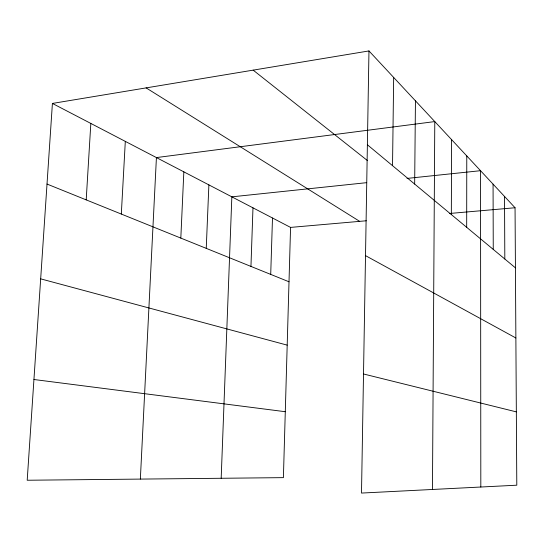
<?xml version="1.0" encoding="UTF-8"?>
<svg xmlns="http://www.w3.org/2000/svg" width="544" height="544" viewBox="0 0 544 544"><rect width="100%" height="100%" fill="white"/><g stroke="black" fill="none" stroke-linecap="round" stroke-linejoin="round"><path stroke-width="0.82" d="M466.684 227.317L466.772 155.924M451.33 214.554L451.602 139.638M432.466 489.471L434.785 121.584L156.42 157.576L140.352 479.094M414.664 184.069L415.446 100.817M392.53 165.668L393.666 77.445M368.968 50.932L361.502 493.068L516.8 485.2L515.052 207.747L368.968 50.932L52.408 103.435L27.2 480.243L283.404 477.639L290.564 227.406L52.408 103.435M270.715 274.394L272.49 218.001M250.954 266.417L252.98 207.842M221.177 478.271L231.846 196.84L366.71 182.662M206.244 248.356L208.882 184.885M180.819 238.095L183.838 171.85M121.312 214.057L125.31 141.386M86.197 199.879L90.834 123.44M407.014 178.425L480.536 170.694L480.821 487.023M290.564 227.406L366.316 220.776M449.358 213.5L515.052 207.747M33.939 379.508L285.287 411.713M363.514 373.98L516.338 411.876M40.671 278.854L287.198 345.134M47.015 184.056L289.007 281.785M365.514 255.632L515.875 337.994M146.125 87.89L359.666 221.354M253.164 70.135L367.411 160.548M367.384 144.765L515.433 267.845M504.526 196.452L504.818 259.019M493.068 184.144L493.252 249.404"/></g></svg>
